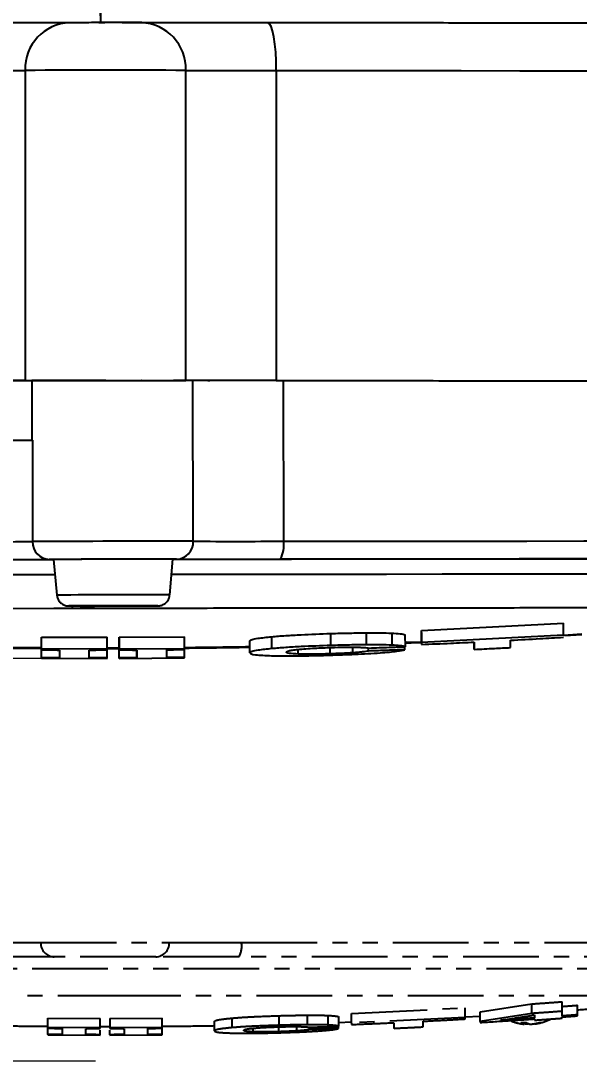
# Model space of a CAD drawing. Header units: millimetres. Extents: x 2384 to 4064, y 886 to 2074.
# Drawn here: x 2923.3 to 2970.1, y 967.7 to 1054.9 of the extents above; entities that cross this region are included whole.
import ezdxf

# ---------------------------------------------------------------- set-up
doc = ezdxf.new("R2010")
doc.units = ezdxf.units.MM
doc.linetypes.add('PHANTOM', pattern=[12.7, 6.35, -1.27, 1.27, -1.27, 1.27, -1.27])
doc.layers.add('标注', color=3, linetype='Continuous', lineweight=13)
doc.styles.add('SLDTEXTSTYLE1', font='txt.shx', dxfattribs={"width": 0.7, "bigfont": 'gbcbig.shx'})
doc.styles.get("Standard").update_dxf_attribs({"font": 'arial.ttf'})
doc.dimstyles.new('AM_ISO', dxfattribs={"dimtxt": 3.5, "dimasz": 3.5, "dimexe": 1, "dimexo": 1, "dimgap": 1.5, "dimtad": 1, "dimdsep": 46, "dimtxsty": 'Standard', "dimcen": 0, "dimclrd": 256, "dimclre": 256, "dimclrt": 2, "dimadec": 0, "dimazin": 2, "dimtp": 0.1, "dimtm": 0.1, "dimtfac": 0.71, "dimtdec": 3, "dimtmove": 0, "dimatfit": 3, "dimfxl": 0, "dimlwd": -1, "dimlwe": -1, "dimarcsym": 0})
doc.dimstyles.new('SLDDIMSTYLE12$0', dxfattribs={"dimtxt": 12, "dimasz": 10, "dimexe": 0, "dimexo": 0.0625, "dimgap": 0.875, "dimtad": 1, "dimdec": 1, "dimlfac": 1.8, "dimrnd": 1e-09, "dimzin": 12, "dimdsep": 46, "dimtxsty": 'SLDTEXTSTYLE1', "dimcen": 0.09, "dimdle": 8.16, "dimclrd": 3, "dimclre": 3, "dimadec": 0, "dimazin": 3, "dimtfac": 1, "dimtdec": 1, "dimtofl": 0, "dimtmove": 0, "dimatfit": 3, "dimfxl": 0, "dimfrac": 2, "dimtolj": 1, "dimlwd": 5, "dimlwe": 5, "dimarcsym": 0})

# ---------------------------------------------------------------- blocks, each defined once
blk = doc.blocks.new('*D56')
at = {"layer": 'Defpoints', "color": 0, "transparency": 16777216}
for p in [(2929.515, 1243.835), (2780.072, 1001.464), (2927.762, 1001.464)]:
    blk.add_point(p, dxfattribs=at)
at = {"layer": '标注', "linetype": 'ByBlock', "transparency": 16777216}
for p, q in [((2928.515, 1243.835), (2779.072, 1243.835)), ((2780.072, 1240.335), (2780.072, 1004.964)), ((2926.762, 1001.464), (2779.072, 1001.464))]:
    blk.add_line(p, q, dxfattribs=at)
at = {"layer": '标注', "transparency": 16777216}
for points in [[(2779.489, 1240.335), (2780.655, 1240.335), (2780.072, 1243.835)], [(2779.489, 1004.964), (2780.655, 1004.964), (2780.072, 1001.464)]]:
    blk.add_solid(points, dxfattribs=at)
at = {"layer": '标注', "color": 2, "transparency": 16777216, "insert": (2769.429, 1110.165), "char_height": 8, "attachment_point": 5, "rotation": 90}
blk.add_mtext('\\A1;{\\fSimSun|b0|i0|c134|p2;\\H2.28571x;245}', dxfattribs=at)
blk = doc.blocks.new('*D57')
at = {"layer": 'Defpoints', "color": 0, "transparency": 16777216}
for p in [(2927.762, 1001.464), (2780.035, 967.684), (2929.601, 967.684)]:
    blk.add_point(p, dxfattribs=at)
at = {"layer": '标注', "color": 3, "lineweight": 5, "transparency": 16777216}
blk.add_line((2927.699, 1001.464), (2780.035, 1001.464), dxfattribs=at)
at = {"layer": '标注', "color": 3, "linetype": 'Continuous', "lineweight": 5, "transparency": 16777216}
for p, q in [((2780.035, 991.464), (2780.035, 977.684)), ((2929.538, 967.684), (2780.035, 967.684))]:
    blk.add_line(p, q, dxfattribs=at)
at = {"layer": '标注', "color": 3, "transparency": 16777216}
for points in [[(2778.369, 991.464), (2781.702, 991.464), (2780.035, 1001.464)], [(2778.369, 977.684), (2781.702, 977.684), (2780.035, 967.684)]]:
    blk.add_solid(points, dxfattribs=at)
at = {"layer": '标注', "color": 0, "transparency": 16777216, "insert": (2767.732, 984.524), "char_height": 10, "attachment_point": 5, "rotation": 90, "style": 'SLDTEXTSTYLE1'}
blk.add_mtext('\\A1;{\\H2.28571x;45}', dxfattribs=at)

msp = doc.modelspace()

# ---------------------------------------------------------------- linework, layer by layer
at = {"color": 7, "linetype": 'Continuous', "lineweight": 25}
for p, q in [((2929.973, 1054.75), (2929.866, 1059.749)), ((2929.973, 1054.766), (2929.973, 1059.75)), ((2923.63, 1050.767), (2923.63, 1024.767)), ((2937.111, 1024.78), (2937.111, 1050.767)), ((2944.703, 1050.756), (2944.703, 1024.756)), ((2924.19, 1024.755), (2924.198, 1019.755)), ((2937.735, 1011.278), (2937.712, 1024.778)), ((2945.284, 1024.754), (2945.307, 1011.279)), ((2924.24, 1019.755), (2924.255, 1011.255)), ((2926.026, 1009.754), (2926.292, 1006.767)), ((2928.026, 1009.765), (2928.026, 1009.765)), ((2934.026, 1009.775), (2934.026, 1009.775)), ((2935.77, 1006.783), (2936.026, 1009.771)), ((2956.867, 1003.796), (2968.781, 1004.401)), ((2968.782, 1003.398), (2968.781, 1004.401)), ((2931.509, 1003.237), (2937.008, 1003.274)), ((2937.01, 1002.272), (2937.008, 1003.274)), ((2944.324, 1002.278), (2944.322, 1003.28)), ((2949.272, 1002.543), (2949.271, 1003.545)), ((2952.256, 1002.601), (2952.254, 1003.603)), ((2954.38, 1003.577), (2954.382, 1002.574)), ((2955.525, 1002.443), (2955.523, 1003.445)), ((2956.869, 1002.793), (2956.867, 1003.796)), ((2956.867, 1003.63), (2956.869, 1002.628)), ((2968.782, 1003.398), (2956.869, 1002.793)), ((2968.782, 1003.416), (2970.33, 1003.506)), ((2970.33, 1003.436), (2968.893, 1003.356)), ((2925.008, 1003.253), (2930.509, 1003.235)), ((2925.01, 1002.251), (2925.008, 1003.253)), ((2925.01, 1002.189), (2925.009, 1003.191)), ((2930.51, 1002.233), (2930.509, 1003.235)), ((2931.509, 1003.174), (2931.509, 1003.237)), ((2931.509, 1003.237), (2931.51, 1002.235)), ((2931.51, 1002.172), (2931.509, 1003.174)), ((2931.51, 1002.458), (2931.51, 1002.499)), ((2942.491, 1001.918), (2942.49, 1002.919)), ((2951.117, 1001.928), (2951.116, 1002.398)), ((2955.494, 1002.809), (2956.869, 1002.862)), ((2955.495, 1002.19), (2955.495, 1002.442)), ((2961.298, 1002.827), (2961.3, 1002.213)), ((2961.3, 1002.213), (2961.298, 1002.827)), ((2964.354, 1002.368), (2964.353, 1002.982)), ((2930.51, 1002.233), (2925.01, 1002.251)), ((2925.011, 1001.514), (2925.01, 1002.189)), ((2925.012, 1001.473), (2925.01, 1002.189)), ((2926.51, 1002.154), (2926.511, 1001.522)), ((2926.51, 1002.154), (2926.511, 1001.522)), ((2929.011, 1001.514), (2929.01, 1002.146)), ((2930.51, 1002.343), (2931.01, 1002.342)), ((2931.01, 1002.259), (2930.51, 1002.26)), ((2930.51, 1002.171), (2930.51, 1002.233)), ((2930.511, 1001.496), (2930.51, 1002.171)), ((2931.01, 1002.342), (2931.51, 1002.345)), ((2931.51, 1002.262), (2931.01, 1002.259)), ((2937.01, 1002.272), (2931.51, 1002.235)), ((2931.51, 1002.235), (2931.51, 1002.172)), ((2931.511, 1001.498), (2931.51, 1002.172)), ((2931.512, 1001.457), (2931.51, 1002.172)), ((2933.01, 1002.153), (2933.011, 1001.52)), ((2933.011, 1001.52), (2933.01, 1002.153)), ((2935.511, 1001.537), (2935.51, 1002.17)), ((2937.011, 1001.535), (2937.01, 1002.209)), ((2946.542, 1001.826), (2946.541, 1002.214)), ((2949.233, 1001.842), (2949.232, 1002.374)), ((2952.44, 1002.077), (2952.44, 1002.333)), ((2925.012, 1001.473), (2930.512, 1001.455)), ((2930.512, 1001.455), (2930.511, 1001.496)), ((2931.511, 1001.498), (2931.512, 1001.457)), ((2931.512, 1001.457), (2937.012, 1001.494))]:
    msp.add_line(p, q, dxfattribs=at)
at = {"color": 7, "linetype": 'PHANTOM', "lineweight": 25}
for p, q in [((2918.885, 977.633), (2924.942, 977.633)), ((2924.942, 977.633), (2935.727, 977.633)), ((2935.727, 977.633), (2941.785, 977.633)), ((2941.785, 977.633), (2993.302, 977.633)), ((2926.066, 976.433), (2919.099, 976.433)), ((2934.603, 976.433), (2926.066, 976.433)), ((2941.57, 976.433), (2934.603, 976.433)), ((2992.121, 976.433), (2941.57, 976.433)), ((2873.425, 975.444), (2987.244, 975.444)), ((2875.569, 973.183), (2930.335, 973.183)), ((2951.022, 971.689), (2960.554, 972.157)), ((2960.554, 971.354), (2960.554, 972.157)), ((2961.792, 971.824), (2966.126, 972.487)), ((2966.126, 971.683), (2966.126, 972.487)), ((2968.668, 971.865), (2968.668, 972.669)), ((2968.668, 971.473), (2968.668, 971.865)), ((2969.963, 971.571), (2969.963, 972.374)), ((2925.535, 971.298), (2929.935, 971.276)), ((2925.535, 970.497), (2925.535, 971.298)), ((2929.935, 970.475), (2929.935, 971.276)), ((2930.735, 971.276), (2935.135, 971.298)), ((2930.735, 971.276), (2930.735, 970.475)), ((2935.135, 970.497), (2935.135, 971.298)), ((2939.519, 970.217), (2939.519, 971.018)), ((2940.986, 970.495), (2940.986, 971.296)), ((2944.945, 970.696), (2944.945, 971.498)), ((2947.332, 970.74), (2947.332, 971.542)), ((2949.032, 971.52), (2949.032, 970.718)), ((2949.947, 970.616), (2949.947, 971.417)), ((2951.022, 970.886), (2951.022, 971.689)), ((2960.554, 971.354), (2951.022, 970.886)), ((2957.01, 970.559), (2957.01, 971.031)), ((2960.554, 971.4), (2961.792, 971.471)), ((2961.792, 971.022), (2961.792, 971.824)), ((2966.126, 971.683), (2961.792, 971.022)), ((2929.935, 970.475), (2925.535, 970.497)), ((2925.535, 969.928), (2925.535, 970.483)), ((2926.735, 970.419), (2926.735, 969.932)), ((2928.735, 969.922), (2928.735, 970.409)), ((2929.935, 970.59), (2930.335, 970.589)), ((2929.935, 970.426), (2929.935, 970.475)), ((2929.935, 969.906), (2929.935, 970.286)), ((2930.335, 970.589), (2930.735, 970.59)), ((2935.135, 970.497), (2930.735, 970.475)), ((2930.735, 970.475), (2930.735, 970.426)), ((2930.735, 969.906), (2930.735, 970.286)), ((2931.935, 970.409), (2931.935, 969.922)), ((2933.935, 969.932), (2933.935, 970.419)), ((2935.135, 969.928), (2935.135, 970.448)), ((2942.76, 970.144), (2942.76, 970.443)), ((2944.912, 970.155), (2944.912, 970.565)), ((2946.419, 970.221), (2946.419, 970.582)), ((2947.478, 970.334), (2947.478, 970.532)), ((2949.922, 970.93), (2951.022, 970.971)), ((2949.922, 970.421), (2949.922, 970.615)), ((2954.566, 970.912), (2954.566, 970.439)), ((2965.465, 970.809), (2965.465, 970.93)), ((2965.483, 970.801), (2965.483, 970.93)), ((2965.518, 970.809), (2965.518, 970.93)), ((2965.832, 970.839), (2965.832, 970.809)), ((2966.257, 970.814), (2966.257, 970.801)), ((2966.406, 970.838), (2966.406, 970.809)), ((2925.535, 969.897), (2929.935, 969.875)), ((2929.935, 969.875), (2929.935, 969.906)), ((2930.735, 969.906), (2930.735, 969.875)), ((2930.735, 969.875), (2935.135, 969.897))]:
    msp.add_line(p, q, dxfattribs=at)
at = {"color": 7, "linetype": 'Continuous', "lineweight": 25, "flags": 128}
for points in [[(2944.703, 1050.756), (2944.69, 1051.536), (2944.65, 1052.286), (2944.585, 1052.977), (2944.497, 1053.582), (2944.391, 1054.078), (2944.269, 1054.446), (2944.137, 1054.673), (2944, 1054.748)], [(2944.703, 1050.756), (2949.966, 1050.753), (2955.141, 1050.751), (2960.206, 1050.747), (2965.136, 1050.743), (2969.911, 1050.738), (2974.508, 1050.733), (2978.906, 1050.727), (2983.086, 1050.721), (2987.029, 1050.714), (2990.716, 1050.707), (2994.132, 1050.699), (2997.26, 1050.691), (3000.087, 1050.682), (3002.599, 1050.673), (3004.786, 1050.664), (3006.638, 1050.654), (3008.145, 1050.645), (3009.302, 1050.635)], [(2936.073, 1024.78), (2936.99, 1024.78), (2937.712, 1024.778)], [(2945.307, 1011.279), (2950.567, 1011.286), (2955.737, 1011.292), (2960.796, 1011.298), (2965.72, 1011.302), (2970.486, 1011.305), (2975.074, 1011.308), (2979.463, 1011.31), (2983.632, 1011.31), (2987.563, 1011.31), (2991.238, 1011.309), (2994.641, 1011.307), (2997.755, 1011.304), (3000.568, 1011.3), (3003.065, 1011.296), (3005.237, 1011.29), (3007.073, 1011.284), (3008.564, 1011.276), (3009.704, 1011.268)], [(2926.028, 1009.732), (2925.975, 1009.732), (2920.977, 1009.722), (2916.03, 1009.712), (2911.157, 1009.702), (2906.383, 1009.69), (2901.731, 1009.679), (2897.226, 1009.667), (2892.888, 1009.655), (2888.741, 1009.642), (2884.803, 1009.63), (2881.097, 1009.617), (2877.638, 1009.604), (2874.446, 1009.591), (2871.535, 1009.579), (2868.92, 1009.566), (2866.615, 1009.554), (2864.631, 1009.542), (2862.977, 1009.53), (2861.662, 1009.518), (2860.692, 1009.507), (2860.073, 1009.497), (2859.807, 1009.487), (2859.796, 1009.485)], [(2930.997, 1009.772), (2929.652, 1009.769), (2928.397, 1009.766), (2927.32, 1009.763), (2926.494, 1009.759), (2925.975, 1009.756), (2925.797, 1009.753), (2925.975, 1009.751), (2926.026, 1009.751)], [(2936.026, 1009.768), (2936.197, 1009.771), (2936.02, 1009.773), (2935.501, 1009.775), (2934.674, 1009.775), (2933.597, 1009.775), (2932.343, 1009.774), (2930.997, 1009.772)], [(3002.199, 1009.729), (3002.188, 1009.731), (3001.922, 1009.74), (3001.303, 1009.748), (3000.333, 1009.756), (2999.018, 1009.763), (2997.364, 1009.769), (2995.38, 1009.774), (2993.075, 1009.779), (2990.46, 1009.782), (2987.549, 1009.785), (2984.357, 1009.787), (2980.898, 1009.788), (2977.191, 1009.788), (2973.254, 1009.787), (2969.107, 1009.785), (2964.769, 1009.783), (2960.264, 1009.779), (2955.612, 1009.775), (2950.838, 1009.77), (2945.965, 1009.763), (2941.017, 1009.757), (2936.024, 1009.749)], [(3008.231, 1009.765), (3007.112, 1009.773), (3005.649, 1009.78), (3003.847, 1009.787), (3001.717, 1009.792), (2999.266, 1009.797), (2996.506, 1009.8), (2993.45, 1009.803), (2990.111, 1009.805), (2986.505, 1009.806), (2982.648, 1009.807), (2978.557, 1009.806), (2974.251, 1009.804), (2969.749, 1009.802), (2965.071, 1009.798), (2960.24, 1009.794), (2955.276, 1009.789), (2950.202, 1009.783), (2945.042, 1009.776)], [(2935.918, 1008.512), (2939.319, 1008.517), (2944.264, 1008.524), (2949.142, 1008.53), (2953.932, 1008.536), (2958.607, 1008.541), (2963.146, 1008.544), (2967.526, 1008.547), (2971.726, 1008.549), (2975.724, 1008.551), (2979.501, 1008.551), (2983.038, 1008.55), (2986.318, 1008.549), (2989.325, 1008.546), (2992.042, 1008.543), (2994.459, 1008.539), (2996.561, 1008.534), (2998.339, 1008.528), (2999.784, 1008.522), (3000.889, 1008.514), (3001.648, 1008.506), (3002.058, 1008.498), (3002.137, 1008.492)], [(2859.863, 1008.248), (2860.039, 1008.258), (2860.565, 1008.268), (2861.441, 1008.279), (2862.66, 1008.29), (2864.216, 1008.302), (2866.104, 1008.314), (2868.312, 1008.326), (2870.83, 1008.338), (2873.645, 1008.351), (2876.745, 1008.364), (2880.112, 1008.376), (2883.731, 1008.389), (2887.584, 1008.402), (2891.652, 1008.414), (2895.914, 1008.426), (2900.349, 1008.438), (2904.936, 1008.45), (2909.652, 1008.461), (2914.474, 1008.472), (2919.377, 1008.482), (2924.338, 1008.492), (2926.138, 1008.495)], [(2862.554, 1005.424), (2862.628, 1005.433), (2863.047, 1005.443), (2863.823, 1005.453), (2864.952, 1005.464), (2866.428, 1005.476), (2868.244, 1005.487), (2870.389, 1005.5), (2872.853, 1005.512), (2875.622, 1005.524), (2878.682, 1005.537), (2882.017, 1005.55), (2885.609, 1005.562), (2889.44, 1005.575), (2893.489, 1005.587), (2897.735, 1005.599), (2902.157, 1005.611), (2906.729, 1005.623), (2911.429, 1005.634), (2916.232, 1005.644), (2921.113, 1005.654), (2926.046, 1005.664), (2931.004, 1005.672)], [(2932.462, 1005.858), (2933.46, 1005.861), (2934.222, 1005.864), (2934.671, 1005.867), (2934.764, 1005.869), (2934.491, 1005.871), (2933.88, 1005.872), (2932.991, 1005.871), (2931.909, 1005.87), (2930.742, 1005.869), (2929.603, 1005.866), (2928.605, 1005.863), (2927.843, 1005.86), (2927.394, 1005.858), (2927.29, 1005.856)]]:
    msp.add_lwpolyline(points, dxfattribs=at)
at = {"color": 7, "linetype": 'PHANTOM', "lineweight": 25, "flags": 128}
msp.add_lwpolyline([(2965.87, 970.822), (2965.862, 970.819), (2965.832, 970.809)], dxfattribs=at)
at = {"color": 7, "linetype": 'Continuous', "lineweight": 25}
for centre, radius, start, end in [((2927.506, 1050.889), 3.877, 91.86977, 181.80319), ((2932.123, 508.128), 546.642, 89.80869, 90.2432), ((2933.24, 1050.894), 3.873, 358.13314, 88.05866), ((2916.521, 3166.16), 2115.405, 269.988017, 270.192574), ((2930.377, -1215.929), 2266.706, 89.829797, 90.170542), ((2944.267, 3202.123), 2151.367, 269.809417, 270.011615), ((2913.579, 3131.887), 2107.158, 270.090606, 270.288526), ((2932.868, -740.192), 1764.969, 90.079983, 90.281729), ((2939.508, 1668.857), 644.081, 269.840259, 269.96665), ((2913.463, 3146.995), 2127.267, 270.086324, 270.290278), ((2913.477, 3138.495), 2127.267, 270.086324, 270.290278), ((2925.71, 1011.212), 1.456, 178.27966, 268.1007), ((2934.867, -1248.974), 2260.255, 89.927294, 90.269014), ((2936.28, 1011.23), 1.456, 272.09558, 1.91662), ((2941.224, 3138.524), 2127.249, 269.90603, 270.109985), ((2942.996, 1010.913), 2.34, 330.93586, 9.01036), ((2913.267, 3456.082), 2446.357, 270.086324, 270.290278), ((2934.115, -810), 1819.776, 89.930149, 90.266159), ((2932.817, -35.755), 1045.531, 89.82415, 90.372159), ((2940.346, 3456.108), 2446.336, 269.90603, 270.109985), ((2932.728, 15.905), 990.883, 89.82415, 90.372159), ((2927.593, 1023.604), 17.751, 269.02169, 270.18065), ((2928.752, 2328.992), 1323.139, 269.952264, 270.160643)]:
    msp.add_arc(centre, radius, start, end, dxfattribs=at)
at = {"color": 7, "linetype": 'PHANTOM', "lineweight": 25}
for centre, radius, start, end in [((2926.105, 977.596), 1.164, 178.17325, 268.0486), ((2934.564, 977.596), 1.164, 271.9514, 1.82675), ((2939.947, 977.343), 1.861, 330.73437, 8.97898), ((2965.87, 974.773), 4, 248.43538, 262.15499), ((2965.87, 974.773), 4, 279.04035, 296.36804), ((2965.448, 974.759), 3.829, 266.67916, 273.32084), ((2965.717, 971.569), 0.801, 232.24271, 251.69932), ((2966.16, 971.569), 0.801, 232.24271, 251.69932), ((2965.774, 974.226), 3.446, 277.47658, 287.3325), ((2965.957, 974.226), 3.446, 277.47658, 287.3325), ((2966.892, 971.586), 0.656, 261.96957, 278.03043)]:
    msp.add_arc(centre, radius, start, end, dxfattribs=at)
at = {"color": 7, "linetype": 'Continuous', "lineweight": 25}
for points, knots in [([(2927.379, 1054.765), (2926.885, 1054.763), (2925.88, 1054.759), (2923.356, 1054.754), (2920.29, 1054.75), (2917.954, 1054.749), (2916.806, 1054.748)], [0, 0, 0, 0, 0.245796, 0.5, 0.754204, 1, 1, 1, 1]), ([(2930.369, 1054.769), (2930.053, 1054.769), (2929.407, 1054.768), (2928.522, 1054.768), (2927.792, 1054.766), (2927.515, 1054.765), (2927.379, 1054.765)], [0, 0, 0, 0, 0.244178, 0.5, 0.755822, 1, 1, 1, 1]), ([(2933.371, 1054.765), (2933.233, 1054.765), (2932.952, 1054.766), (2932.218, 1054.768), (2931.331, 1054.768), (2930.684, 1054.769), (2930.369, 1054.769)], [0, 0, 0, 0, 0.244178, 0.5, 0.755822, 1, 1, 1, 1]), ([(2944, 1054.748), (2942.85, 1054.749), (2940.51, 1054.75), (2937.432, 1054.754), (2934.891, 1054.759), (2933.872, 1054.763), (2933.371, 1054.765)], [0, 0, 0, 0, 0.245796, 0.5, 0.754204, 1, 1, 1, 1]), ([(3005.369, 1054.633), (3004.855, 1054.638), (3003.818, 1054.647), (3001.353, 1054.66), (2998.186, 1054.673), (2994.257, 1054.686), (2989.608, 1054.698), (2984.305, 1054.709), (2978.427, 1054.719), (2972.06, 1054.727), (2965.334, 1054.735), (2958.357, 1054.741), (2951.252, 1054.745), (2946.403, 1054.747), (2944, 1054.748)], [0, 0, 0, 0, 0.079959, 0.161371, 0.244142, 0.328893, 0.414216, 0.5, 0.585778, 0.671102, 0.755858, 0.838624, 0.920039, 1, 1, 1, 1]), ([(2928, 1024.759), (2927.857, 1024.76), (2927.474, 1024.761), (2927.311, 1024.763), (2927.528, 1024.765), (2928.196, 1024.767), (2929.191, 1024.768), (2929.977, 1024.768), (2930.369, 1024.768)], [0, 0, 0, 0, 0.106545, 0.285236, 0.463927, 0.642618, 0.821309, 1, 1, 1, 1]), ([(2930.369, 1024.768), (2930.761, 1024.768), (2931.545, 1024.768), (2932.558, 1024.767), (2933.184, 1024.765), (2933.453, 1024.763), (2933.377, 1024.763), (2933.377, 1024.763)], [0, 0, 0, 0, 0.249506, 0.499013, 0.748519, 0.998025, 1, 1, 1, 1]), ([(2944.703, 1024.756), (2947.338, 1024.755), (2952.609, 1024.752), (2960.254, 1024.747), (2967.608, 1024.741), (2974.582, 1024.733), (2981.111, 1024.724), (2987.122, 1024.714), (2992.573, 1024.703), (2997.34, 1024.691), (3000.645, 1024.681), (3002.102, 1024.675), (3002.449, 1024.673)], [0, 0, 0, 0, 0.107373, 0.214746, 0.322119, 0.429492, 0.536866, 0.644239, 0.751612, 0.858985, 0.966358, 1, 1, 1, 1]), ([(2926.301, 1006.761), (2926.317, 1006.658), (2926.347, 1006.459), (2926.503, 1006.219), (2926.681, 1006.051), (2926.857, 1005.947), (2927.012, 1005.891), (2927.126, 1005.868), (2927.195, 1005.86), (2927.226, 1005.857), (2927.247, 1005.856), (2927.269, 1005.856), (2927.313, 1005.855), (2927.387, 1005.854), (2927.585, 1005.854), (2927.678, 1005.853)], [0, 0, 0, 0, 0.103576, 0.19975, 0.28026, 0.348068, 0.403252, 0.444498, 0.464879, 0.477985, 0.491496, 0.513354, 0.565031, 0.796248, 1, 1, 1, 1]), ([(2932.462, 1005.858), (2932.633, 1005.859), (2933.133, 1005.86), (2933.845, 1005.862), (2934.464, 1005.865), (2934.707, 1005.867), (2934.781, 1005.868), (2934.805, 1005.869), (2934.84, 1005.871), (2934.887, 1005.874), (2934.988, 1005.889), (2935.14, 1005.931), (2935.354, 1006.039), (2935.57, 1006.237), (2935.729, 1006.502), (2935.747, 1006.695), (2935.754, 1006.774)], [0, 0, 0, 0, 0.098599, 0.2879, 0.477782, 0.668148, 0.716726, 0.743344, 0.752788, 0.761054, 0.775718, 0.806798, 0.843644, 0.899911, 0.958605, 1, 1, 1, 1]), ([(2929.768, 1005.857), (2929.484, 1005.857), (2929.144, 1005.856), (2928.834, 1005.857), (2928.753, 1005.857), (2928.882, 1005.858), (2929.015, 1005.86), (2928.998, 1005.861), (2929.086, 1005.862), (2929.321, 1005.862), (2929.631, 1005.863), (2930.171, 1005.864), (2930.689, 1005.866), (2931.143, 1005.867), (2931.413, 1005.867), (2931.812, 1005.868), (2932.238, 1005.867), (2932.923, 1005.868), (2933.23, 1005.868), (2933.312, 1005.867), (2933.182, 1005.866), (2933.05, 1005.865), (2933.067, 1005.864), (2932.979, 1005.863), (2932.744, 1005.862), (2932.434, 1005.861), (2931.894, 1005.86), (2931.376, 1005.859), (2930.923, 1005.857), (2930.652, 1005.857), (2930.255, 1005.857), (2929.99, 1005.857), (2929.768, 1005.857)], [0, 0, 0, 0, 0.066265, 0.079332, 0.091749, 0.120574, 0.19854, 0.226761, 0.249845, 0.26589, 0.284505, 0.318085, 0.379426, 0.408251, 0.420668, 0.433735, 0.5, 0.566265, 0.579332, 0.591749, 0.620574, 0.69854, 0.726761, 0.749845, 0.76589, 0.784505, 0.818085, 0.879426, 0.908251, 0.920668, 0.933735, 1, 1, 1, 1]), ([(2931.004, 1005.672), (2933.645, 1005.677), (2939.037, 1005.686), (2947.164, 1005.697), (2955.328, 1005.706), (2963.323, 1005.713), (2970.927, 1005.717), (2977.922, 1005.718), (2983.944, 1005.716), (2988.928, 1005.712), (2992.876, 1005.705), (2995.901, 1005.697), (2997.984, 1005.686), (2999.236, 1005.674), (2999.387, 1005.665), (2999.461, 1005.661)], [0, 0, 0, 0, 0.073675, 0.150434, 0.229885, 0.311524, 0.394751, 0.478886, 0.563205, 0.640041, 0.715869, 0.790184, 0.862545, 0.932581, 1, 1, 1, 1]), ([(2942.49, 1002.919), (2942.522, 1002.959), (2942.582, 1003.032), (2943.142, 1003.155), (2943.9, 1003.235), (2944.322, 1003.28)], [0, 0, 0, 0, 0.35254, 0.639891, 1, 1, 1, 1]), ([(2944.322, 1003.28), (2944.694, 1003.311), (2945.408, 1003.371), (2947.084, 1003.468), (2948.423, 1003.515), (2949.271, 1003.545)], [0, 0, 0, 0, 0.285186, 0.547507, 1, 1, 1, 1]), ([(2949.271, 1003.545), (2949.802, 1003.56), (2950.827, 1003.588), (2951.79, 1003.599), (2952.254, 1003.603)], [0, 0, 0, 0, 0.517483, 1, 1, 1, 1]), ([(2952.254, 1003.603), (2952.662, 1003.604), (2953.478, 1003.606), (2954.079, 1003.587), (2954.38, 1003.577)], [0, 0, 0, 0, 0.4995071, 1, 1, 1, 1]), ([(2954.38, 1003.577), (2954.638, 1003.561), (2955.21, 1003.526), (2955.412, 1003.474), (2955.523, 1003.445)], [0, 0, 0, 0, 0.4507327, 1, 1, 1, 1]), ([(2956.867, 1003.63), (2956.867, 1003.66), (2956.867, 1003.714), (2956.867, 1003.771), (2956.867, 1003.796)], [0, 0, 0, 0, 0.554794, 1, 1, 1, 1]), ([(2919.415, 1002.42), (2920.266, 1002.407), (2922.13, 1002.378), (2923.996, 1002.367), (2925.01, 1002.361)], [0, 0, 0, 0, 0.456405, 1, 1, 1, 1]), ([(2925.009, 1003.191), (2925.009, 1003.202), (2925.009, 1003.223), (2925.009, 1003.244), (2925.008, 1003.253)], [0, 0, 0, 0, 0.556974, 1, 1, 1, 1]), ([(2925.01, 1002.474), (2925.01, 1002.482), (2925.01, 1002.495), (2925.01, 1002.509), (2925.01, 1002.515)], [0, 0, 0, 0, 0.555505, 1, 1, 1, 1]), ([(2937.01, 1002.381), (2937.822, 1002.389), (2939.649, 1002.405), (2941.475, 1002.438), (2942.491, 1002.457)], [0, 0, 0, 0, 0.444059, 1, 1, 1, 1]), ([(2949.272, 1002.543), (2948.425, 1002.513), (2947.085, 1002.466), (2945.41, 1002.369), (2944.696, 1002.309), (2944.324, 1002.278)], [0, 0, 0, 0, 0.452493, 0.714814, 1, 1, 1, 1]), ([(2952.256, 1002.601), (2951.792, 1002.596), (2950.829, 1002.586), (2949.803, 1002.557), (2949.272, 1002.543)], [0, 0, 0, 0, 0.482517, 1, 1, 1, 1]), ([(2949.334, 1002.378), (2949.681, 1002.386), (2950.39, 1002.403), (2951.221, 1002.401), (2951.748, 1002.389), (2952.183, 1002.37), (2952.355, 1002.346), (2952.47, 1002.329)], [0, 0, 0, 0, 0.233217, 0.476546, 0.60225, 0.732009, 1, 1, 1, 1]), ([(2954.382, 1002.574), (2954.081, 1002.584), (2953.48, 1002.604), (2952.664, 1002.602), (2952.256, 1002.601)], [0, 0, 0, 0, 0.500493, 1, 1, 1, 1]), ([(2952.47, 1002.329), (2953.037, 1002.349), (2954.056, 1002.386), (2955.074, 1002.425), (2955.525, 1002.443)], [0, 0, 0, 0, 0.556828, 1, 1, 1, 1]), ([(2955.525, 1002.443), (2955.414, 1002.472), (2955.212, 1002.524), (2954.64, 1002.559), (2954.382, 1002.574)], [0, 0, 0, 0, 0.549267, 1, 1, 1, 1]), ([(2956.869, 1002.779), (2956.759, 1002.774), (2956.302, 1002.753), (2955.843, 1002.74), (2955.494, 1002.729)], [0, 0, 0, 0, 0.240813, 1, 1, 1, 1]), ([(2956.869, 1002.628), (2957.689, 1002.663), (2959.165, 1002.725), (2960.642, 1002.796), (2961.298, 1002.827)], [0, 0, 0, 0, 0.555156, 1, 1, 1, 1]), ([(2956.869, 1002.793), (2956.869, 1002.761), (2956.869, 1002.705), (2956.869, 1002.651), (2956.869, 1002.628)], [0, 0, 0, 0, 0.565204, 1, 1, 1, 1]), ([(2964.353, 1002.982), (2965.172, 1003.026), (2966.649, 1003.106), (2968.125, 1003.193), (2968.783, 1003.232)], [0, 0, 0, 0, 0.554411, 1, 1, 1, 1]), ([(2925.01, 1002.278), (2924.413, 1002.281), (2922.547, 1002.292), (2920.683, 1002.317), (2919.415, 1002.335)], [0, 0, 0, 0, 0.320276, 1, 1, 1, 1]), ([(2925.01, 1002.251), (2925.01, 1002.24), (2925.01, 1002.218), (2925.01, 1002.198), (2925.01, 1002.189)], [0, 0, 0, 0, 0.563026, 1, 1, 1, 1]), ([(2925.01, 1002.189), (2925.266, 1002.186), (2925.792, 1002.18), (2926.266, 1002.163), (2926.51, 1002.154)], [0, 0, 0, 0, 0.485253, 1, 1, 1, 1]), ([(2926.511, 1001.522), (2926.274, 1001.518), (2925.799, 1001.511), (2925.273, 1001.513), (2925.011, 1001.514)], [0, 0, 0, 0, 0.50186, 1, 1, 1, 1]), ([(2929.01, 1002.146), (2929.251, 1002.153), (2929.726, 1002.167), (2930.252, 1002.169), (2930.51, 1002.171)], [0, 0, 0, 0, 0.508208, 1, 1, 1, 1]), ([(2931.51, 1002.172), (2931.769, 1002.172), (2932.295, 1002.171), (2932.769, 1002.159), (2933.01, 1002.153)], [0, 0, 0, 0, 0.491793, 1, 1, 1, 1]), ([(2933.011, 1001.52), (2932.77, 1001.514), (2932.296, 1001.503), (2931.77, 1001.5), (2931.511, 1001.498)], [0, 0, 0, 0, 0.509216, 1, 1, 1, 1]), ([(2935.51, 1002.17), (2935.755, 1002.179), (2936.229, 1002.197), (2936.755, 1002.205), (2937.01, 1002.209)], [0, 0, 0, 0, 0.514749, 1, 1, 1, 1]), ([(2937.011, 1001.535), (2936.749, 1001.533), (2936.223, 1001.529), (2935.749, 1001.534), (2935.511, 1001.537)], [0, 0, 0, 0, 0.49814, 1, 1, 1, 1]), ([(2942.491, 1002.376), (2941.683, 1002.361), (2939.857, 1002.325), (2938.03, 1002.308), (2937.01, 1002.299)], [0, 0, 0, 0, 0.442288, 1, 1, 1, 1]), ([(2937.01, 1002.209), (2937.01, 1002.221), (2937.01, 1002.242), (2937.01, 1002.263), (2937.01, 1002.272)], [0, 0, 0, 0, 0.556974, 1, 1, 1, 1]), ([(2937.012, 1001.494), (2937.011, 1001.501), (2937.011, 1001.515), (2937.011, 1001.529), (2937.011, 1001.535)], [0, 0, 0, 0, 0.555505, 1, 1, 1, 1]), ([(2944.324, 1002.278), (2943.902, 1002.233), (2943.144, 1002.153), (2942.583, 1002.031), (2942.524, 1001.958), (2942.491, 1001.918)], [0, 0, 0, 0, 0.36011, 0.647462, 1, 1, 1, 1]), ([(2942.491, 1001.918), (2942.546, 1001.862), (2942.646, 1001.762), (2943.793, 1001.711), (2944.312, 1001.688)], [0, 0, 0, 0, 0.54774, 1, 1, 1, 1]), ([(2944.312, 1001.688), (2944.62, 1001.682), (2945.247, 1001.67), (2946.437, 1001.673), (2947.778, 1001.691), (2948.717, 1001.716), (2949.192, 1001.728)], [0, 0, 0, 0, 0.239072, 0.485952, 0.739492, 1, 1, 1, 1]), ([(2945.546, 1001.983), (2945.577, 1002.022), (2945.623, 1002.08), (2946.014, 1002.159), (2946.361, 1002.198), (2946.534, 1002.218)], [0, 0, 0, 0, 0.501448, 0.75111, 1, 1, 1, 1]), ([(2946.542, 1001.826), (2946.252, 1001.844), (2945.606, 1001.881), (2945.568, 1001.947), (2945.546, 1001.983)], [0, 0, 0, 0, 0.448512, 1, 1, 1, 1]), ([(2946.534, 1002.218), (2946.74, 1002.237), (2947.13, 1002.274), (2948.084, 1002.332), (2948.855, 1002.361), (2949.334, 1002.378)], [0, 0, 0, 0, 0.296714, 0.56253, 1, 1, 1, 1]), ([(2949.233, 1001.842), (2948.97, 1001.835), (2948.448, 1001.821), (2947.701, 1001.813), (2947.046, 1001.813), (2946.709, 1001.822), (2946.542, 1001.826)], [0, 0, 0, 0, 0.253705, 0.504972, 0.753884, 1, 1, 1, 1]), ([(2949.192, 1001.728), (2949.9, 1001.753), (2951.005, 1001.79), (2952.425, 1001.862), (2953.072, 1001.906), (2953.406, 1001.929)], [0, 0, 0, 0, 0.462063, 0.722152, 1, 1, 1, 1]), ([(2951.117, 1001.928), (2950.809, 1001.91), (2950.231, 1001.875), (2949.551, 1001.853), (2949.233, 1001.842)], [0, 0, 0, 0, 0.531035, 1, 1, 1, 1]), ([(2952.44, 1002.077), (2952.291, 1002.052), (2952.065, 1002.015), (2951.602, 1001.966), (2951.278, 1001.941), (2951.117, 1001.928)], [0, 0, 0, 0, 0.498783, 0.750565, 1, 1, 1, 1]), ([(2955.495, 1002.19), (2954.921, 1002.168), (2953.902, 1002.128), (2952.884, 1002.093), (2952.44, 1002.077)], [0, 0, 0, 0, 0.564134, 1, 1, 1, 1]), ([(2953.406, 1001.929), (2953.677, 1001.951), (2954.222, 1001.994), (2955.042, 1002.081), (2955.314, 1002.147), (2955.495, 1002.19)], [0, 0, 0, 0, 0.250013, 0.500775, 1, 1, 1, 1]), ([(2961.3, 1002.213), (2961.863, 1002.241), (2962.882, 1002.291), (2963.9, 1002.344), (2964.354, 1002.368)], [0, 0, 0, 0, 0.55383, 1, 1, 1, 1]), ([(2925.011, 1001.514), (2925.011, 1001.507), (2925.011, 1001.493), (2925.012, 1001.479), (2925.012, 1001.473)], [0, 0, 0, 0, 0.564495, 1, 1, 1, 1]), ([(2930.511, 1001.496), (2930.253, 1001.497), (2929.727, 1001.498), (2929.253, 1001.508), (2929.011, 1001.514)], [0, 0, 0, 0, 0.49078, 1, 1, 1, 1])]:
    msp.add_open_spline(points, degree=3, knots=knots, dxfattribs=at)
for points in [[(2923.63, 1024.767), (2923.27, 1024.766), (2922.551, 1024.763), (2920.754, 1024.759), (2918.581, 1024.757), (2916.912, 1024.756), (2916.078, 1024.755)], [(2923.63, 1024.767), (2923.944, 1024.769), (2924.571, 1024.771), (2926.204, 1024.774), (2928.174, 1024.776), (2930.356, 1024.776), (2932.539, 1024.776), (2934.515, 1024.774), (2936.158, 1024.771), (2936.793, 1024.769), (2937.111, 1024.767)], [(2944.703, 1024.756), (2943.867, 1024.756), (2942.196, 1024.757), (2940.014, 1024.759), (2938.205, 1024.763), (2937.476, 1024.766), (2937.111, 1024.767)]]:
    msp.add_open_spline(points, degree=3, dxfattribs=at)
at = {"color": 7, "linetype": 'PHANTOM', "lineweight": 25}
for points, knots in [([(2930.335, 973.183), (2932.447, 973.183), (2936.761, 973.183), (2943.262, 973.183), (2949.794, 973.183), (2956.189, 973.183), (2962.272, 973.183), (2967.869, 973.183), (2972.686, 973.183), (2976.674, 973.183), (2979.832, 973.183), (2982.252, 973.183), (2983.918, 973.183), (2984.92, 973.183), (2985.041, 973.183), (2985.1, 973.183)], [0, 0, 0, 0, 0.073675, 0.150434, 0.229885, 0.311524, 0.394751, 0.478886, 0.563205, 0.640041, 0.715869, 0.790184, 0.862545, 0.932581, 1, 1, 1, 1]), ([(2966.126, 972.487), (2966.597, 972.52), (2967.445, 972.579), (2968.292, 972.641), (2968.668, 972.669)], [0, 0, 0, 0, 0.555963, 1, 1, 1, 1]), ([(2968.668, 971.865), (2968.19, 971.83), (2967.343, 971.768), (2966.495, 971.709), (2966.126, 971.683)], [0, 0, 0, 0, 0.5640339, 1, 1, 1, 1]), ([(2968.668, 972.276), (2968.908, 972.294), (2969.34, 972.326), (2969.772, 972.359), (2969.963, 972.374)], [0, 0, 0, 0, 0.557367, 1, 1, 1, 1]), ([(2969.963, 971.99), (2970.647, 972.036), (2973.501, 972.228), (2976.322, 972.47), (2978.467, 972.655)], [0, 0, 0, 0, 0.23942, 1, 1, 1, 1]), ([(2939.519, 971.018), (2939.545, 971.049), (2939.593, 971.106), (2940.041, 971.2), (2940.648, 971.262), (2940.986, 971.296)], [0, 0, 0, 0, 0.35254, 0.639891, 1, 1, 1, 1]), ([(2940.986, 971.296), (2941.283, 971.32), (2941.855, 971.366), (2943.195, 971.439), (2944.266, 971.475), (2944.945, 971.498)], [0, 0, 0, 0, 0.285186, 0.547507, 1, 1, 1, 1]), ([(2944.945, 971.498), (2945.369, 971.509), (2946.19, 971.531), (2946.96, 971.538), (2947.332, 971.542)], [0, 0, 0, 0, 0.517483, 1, 1, 1, 1]), ([(2947.332, 971.542), (2947.658, 971.542), (2948.311, 971.543), (2948.792, 971.528), (2949.032, 971.52)], [0, 0, 0, 0, 0.4995071, 1, 1, 1, 1]), ([(2949.032, 971.52), (2949.239, 971.508), (2949.696, 971.48), (2949.858, 971.44), (2949.947, 971.417)], [0, 0, 0, 0, 0.450733, 1, 1, 1, 1]), ([(2957.01, 971.031), (2957.665, 971.066), (2958.846, 971.128), (2960.027, 971.195), (2960.554, 971.226)], [0, 0, 0, 0, 0.554411, 1, 1, 1, 1]), ([(2960.554, 971.226), (2960.554, 971.249), (2960.554, 971.29), (2960.554, 971.334), (2960.554, 971.354)], [0, 0, 0, 0, 0.556552, 1, 1, 1, 1]), ([(2961.792, 970.929), (2962.63, 970.98), (2964.154, 971.075), (2965.677, 971.179), (2966.362, 971.226)], [0, 0, 0, 0, 0.5498379, 1, 1, 1, 1]), ([(2961.792, 971.022), (2961.792, 971.004), (2961.792, 970.972), (2961.792, 970.942), (2961.792, 970.929)], [0, 0, 0, 0, 0.562654, 1, 1, 1, 1]), ([(2963.511, 971.118), (2964.03, 971.194), (2964.981, 971.334), (2965.931, 971.489), (2966.362, 971.56)], [0, 0, 0, 0, 0.5459581, 1, 1, 1, 1]), ([(2966.362, 971.308), (2965.825, 971.271), (2964.874, 971.206), (2963.924, 971.145), (2963.511, 971.118)], [0, 0, 0, 0, 0.565906, 1, 1, 1, 1]), ([(2966.362, 971.56), (2966.362, 971.509), (2966.362, 971.42), (2966.362, 971.342), (2966.362, 971.308)], [0, 0, 0, 0, 0.565441, 1, 1, 1, 1]), ([(2966.362, 971.123), (2966.789, 971.153), (2967.557, 971.207), (2968.326, 971.263), (2968.668, 971.289)], [0, 0, 0, 0, 0.554564, 1, 1, 1, 1]), ([(2966.362, 971.226), (2966.362, 971.206), (2966.362, 971.17), (2966.362, 971.138), (2966.362, 971.123)], [0, 0, 0, 0, 0.562267, 1, 1, 1, 1]), ([(2969.963, 971.571), (2969.72, 971.552), (2969.288, 971.519), (2968.857, 971.487), (2968.668, 971.473)], [0, 0, 0, 0, 0.562632, 1, 1, 1, 1]), ([(2968.668, 971.391), (2968.908, 971.409), (2969.34, 971.441), (2969.772, 971.474), (2969.963, 971.488)], [0, 0, 0, 0, 0.557215, 1, 1, 1, 1]), ([(2968.668, 971.289), (2968.668, 971.307), (2968.668, 971.339), (2968.668, 971.375), (2968.668, 971.391)], [0, 0, 0, 0, 0.5579878, 1, 1, 1, 1]), ([(2969.963, 971.488), (2969.963, 971.503), (2969.963, 971.53), (2969.963, 971.558), (2969.963, 971.571)], [0, 0, 0, 0, 0.558484, 1, 1, 1, 1]), ([(2921.059, 970.667), (2921.739, 970.655), (2923.23, 970.629), (2924.723, 970.618), (2925.535, 970.611)], [0, 0, 0, 0, 0.456408, 1, 1, 1, 1]), ([(2925.535, 970.497), (2925.535, 970.488), (2925.535, 970.471), (2925.535, 970.455), (2925.535, 970.448)], [0, 0, 0, 0, 0.563026, 1, 1, 1, 1]), ([(2925.535, 970.448), (2925.739, 970.445), (2926.16, 970.44), (2926.539, 970.426), (2926.735, 970.419)], [0, 0, 0, 0, 0.485253, 1, 1, 1, 1]), ([(2928.735, 970.409), (2928.927, 970.414), (2929.307, 970.424), (2929.728, 970.426), (2929.935, 970.426)], [0, 0, 0, 0, 0.508208, 1, 1, 1, 1]), ([(2930.735, 970.426), (2930.942, 970.426), (2931.362, 970.424), (2931.742, 970.414), (2931.935, 970.409)], [0, 0, 0, 0, 0.491793, 1, 1, 1, 1]), ([(2933.935, 970.419), (2934.13, 970.426), (2934.51, 970.44), (2934.93, 970.445), (2935.135, 970.448)], [0, 0, 0, 0, 0.514749, 1, 1, 1, 1]), ([(2935.135, 970.612), (2935.784, 970.616), (2937.246, 970.627), (2938.707, 970.651), (2939.519, 970.665)], [0, 0, 0, 0, 0.4440611, 1, 1, 1, 1]), ([(2935.135, 970.448), (2935.135, 970.457), (2935.135, 970.473), (2935.135, 970.49), (2935.135, 970.497)], [0, 0, 0, 0, 0.556974, 1, 1, 1, 1]), ([(2940.986, 970.495), (2940.648, 970.46), (2940.041, 970.399), (2939.593, 970.305), (2939.545, 970.248), (2939.519, 970.217)], [0, 0, 0, 0, 0.36011, 0.647462, 1, 1, 1, 1]), ([(2939.519, 970.217), (2939.563, 970.175), (2939.643, 970.097), (2940.56, 970.058), (2940.975, 970.04)], [0, 0, 0, 0, 0.5477404, 1, 1, 1, 1]), ([(2944.945, 970.696), (2944.266, 970.673), (2943.195, 970.638), (2941.855, 970.564), (2941.283, 970.518), (2940.986, 970.495)], [0, 0, 0, 0, 0.452493, 0.714814, 1, 1, 1, 1]), ([(2941.963, 970.266), (2941.988, 970.296), (2942.025, 970.341), (2942.338, 970.401), (2942.615, 970.431), (2942.753, 970.446)], [0, 0, 0, 0, 0.501448, 0.75111, 1, 1, 1, 1]), ([(2942.76, 970.144), (2942.528, 970.158), (2942.011, 970.187), (2941.98, 970.238), (2941.963, 970.266)], [0, 0, 0, 0, 0.448512, 1, 1, 1, 1]), ([(2942.753, 970.446), (2942.918, 970.461), (2943.23, 970.489), (2943.994, 970.534), (2944.61, 970.555), (2944.994, 970.568)], [0, 0, 0, 0, 0.296714, 0.56253, 1, 1, 1, 1]), ([(2944.912, 970.155), (2944.702, 970.15), (2944.284, 970.14), (2943.687, 970.134), (2943.163, 970.134), (2942.893, 970.141), (2942.76, 970.144)], [0, 0, 0, 0, 0.2537055, 0.5049721, 0.7538844, 1, 1, 1, 1]), ([(2944.88, 970.068), (2945.445, 970.087), (2946.33, 970.115), (2947.466, 970.17), (2947.983, 970.203), (2948.251, 970.221)], [0, 0, 0, 0, 0.462063, 0.722152, 1, 1, 1, 1]), ([(2946.419, 970.221), (2946.173, 970.207), (2945.71, 970.18), (2945.167, 970.163), (2944.912, 970.155)], [0, 0, 0, 0, 0.531035, 1, 1, 1, 1]), ([(2947.332, 970.74), (2946.96, 970.736), (2946.19, 970.729), (2945.369, 970.707), (2944.945, 970.696)], [0, 0, 0, 0, 0.482517, 1, 1, 1, 1]), ([(2944.994, 970.568), (2945.271, 970.575), (2945.839, 970.587), (2946.504, 970.585), (2946.925, 970.576), (2947.273, 970.561), (2947.41, 970.542), (2947.503, 970.529)], [0, 0, 0, 0, 0.233217, 0.476546, 0.60225, 0.732009, 1, 1, 1, 1]), ([(2947.478, 970.334), (2947.359, 970.315), (2947.178, 970.287), (2946.807, 970.249), (2946.548, 970.23), (2946.419, 970.221)], [0, 0, 0, 0, 0.498783, 0.7505649, 1, 1, 1, 1]), ([(2949.032, 970.718), (2948.792, 970.726), (2948.311, 970.741), (2947.658, 970.74), (2947.332, 970.74)], [0, 0, 0, 0, 0.500493, 1, 1, 1, 1]), ([(2949.922, 970.421), (2949.463, 970.404), (2948.648, 970.374), (2947.834, 970.346), (2947.478, 970.334)], [0, 0, 0, 0, 0.5641342, 1, 1, 1, 1]), ([(2947.503, 970.529), (2947.957, 970.544), (2948.771, 970.572), (2949.586, 970.602), (2949.947, 970.616)], [0, 0, 0, 0, 0.556828, 1, 1, 1, 1]), ([(2948.251, 970.221), (2948.468, 970.237), (2948.903, 970.271), (2949.56, 970.337), (2949.778, 970.387), (2949.922, 970.421)], [0, 0, 0, 0, 0.250013, 0.500775, 1, 1, 1, 1]), ([(2949.947, 970.616), (2949.858, 970.638), (2949.696, 970.678), (2949.239, 970.706), (2949.032, 970.718)], [0, 0, 0, 0, 0.549267, 1, 1, 1, 1]), ([(2951.022, 970.758), (2951.678, 970.785), (2952.859, 970.833), (2954.041, 970.888), (2954.566, 970.912)], [0, 0, 0, 0, 0.555156, 1, 1, 1, 1]), ([(2951.022, 970.886), (2951.022, 970.862), (2951.022, 970.818), (2951.022, 970.776), (2951.022, 970.758)], [0, 0, 0, 0, 0.565204, 1, 1, 1, 1]), ([(2954.566, 970.439), (2955.017, 970.461), (2955.832, 970.499), (2956.647, 970.54), (2957.01, 970.559)], [0, 0, 0, 0, 0.55383, 1, 1, 1, 1]), ([(2965.335, 970.809), (2965.359, 970.806), (2965.406, 970.8), (2965.457, 970.796), (2965.484, 970.797), (2965.485, 970.802), (2965.471, 970.807), (2965.465, 970.809)], [0, 0, 0, 0, 0.2134954, 0.4270669, 0.6389569, 0.8501134, 1, 1, 1, 1]), ([(2965.832, 970.809), (2965.819, 970.806), (2965.794, 970.8), (2965.729, 970.796), (2965.653, 970.797), (2965.579, 970.802), (2965.536, 970.807), (2965.518, 970.809)], [0, 0, 0, 0, 0.2134954, 0.4270669, 0.6389569, 0.8501134, 1, 1, 1, 1]), ([(2965.909, 970.809), (2965.921, 970.806), (2965.947, 970.8), (2966.012, 970.796), (2966.088, 970.797), (2966.162, 970.802), (2966.204, 970.807), (2966.222, 970.809)], [0, 0, 0, 0, 0.2134954, 0.4270669, 0.6389569, 0.8501134, 1, 1, 1, 1]), ([(2966.406, 970.809), (2966.382, 970.806), (2966.334, 970.8), (2966.285, 970.797), (2966.258, 970.797), (2966.26, 970.8), (2966.26, 970.801)], [0, 0, 0, 0, 0.284689, 0.569479, 0.852027, 1, 1, 1, 1]), ([(2926.735, 969.932), (2926.544, 969.929), (2926.165, 969.925), (2925.744, 969.927), (2925.535, 969.928)], [0, 0, 0, 0, 0.50186, 1, 1, 1, 1]), ([(2925.535, 969.928), (2925.535, 969.922), (2925.535, 969.912), (2925.535, 969.901), (2925.535, 969.897)], [0, 0, 0, 0, 0.564495, 1, 1, 1, 1]), ([(2929.935, 969.906), (2929.728, 969.907), (2929.307, 969.909), (2928.928, 969.917), (2928.735, 969.922)], [0, 0, 0, 0, 0.49078, 1, 1, 1, 1]), ([(2931.935, 969.922), (2931.741, 969.917), (2931.362, 969.909), (2930.941, 969.907), (2930.735, 969.906)], [0, 0, 0, 0, 0.509216, 1, 1, 1, 1]), ([(2935.135, 969.928), (2934.925, 969.927), (2934.504, 969.925), (2934.125, 969.929), (2933.935, 969.932)], [0, 0, 0, 0, 0.49814, 1, 1, 1, 1]), ([(2935.135, 969.897), (2935.135, 969.903), (2935.135, 969.913), (2935.135, 969.924), (2935.135, 969.928)], [0, 0, 0, 0, 0.555505, 1, 1, 1, 1]), ([(2940.975, 970.04), (2941.222, 970.035), (2941.724, 970.025), (2942.675, 970.027), (2943.748, 970.04), (2944.499, 970.059), (2944.88, 970.068)], [0, 0, 0, 0, 0.239072, 0.485952, 0.739492, 1, 1, 1, 1])]:
    msp.add_open_spline(points, degree=3, knots=knots, dxfattribs=at)

# ---------------------------------------------------------------- dimensions: what is measured, and where the dimension line sits
at = {"layer": '标注'}
for base, p1, p2, text, dimstyle, override, picture, middle in [((2780.072, 1001.464), (2929.515, 1243.835), (2927.762, 1001.464), '{\\fSimSun|b0|i0|c134|p2;\\H2.28571x;245}', 'AM_ISO', {"dimtxt": 8, "dimtp": 0, "dimtm": 0, "dimtfac": 1, "dimtolj": 1, "dimtzin": 0}, '*D56', (2780.072, 1110.165)), ((2780.035, 967.684), (2927.762, 1001.464), (2929.601, 967.684), '{\\H2.28571x;45}', 'SLDDIMSTYLE12$0', {"dimtxt": 10, "dimtdec": 3, "dimtzin": 0}, '*D57', (2780.035, 984.524))]:
    dim = msp.add_linear_dim(base=base, p1=p1, p2=p2, angle=90, text=text, dimstyle=dimstyle, override=override, dxfattribs=at)
    dim.commit()
    dim.dimension.update_dxf_attribs({"geometry": picture, "text_midpoint": middle, "dimtype": 160})

doc.saveas('drawing.dxf')
